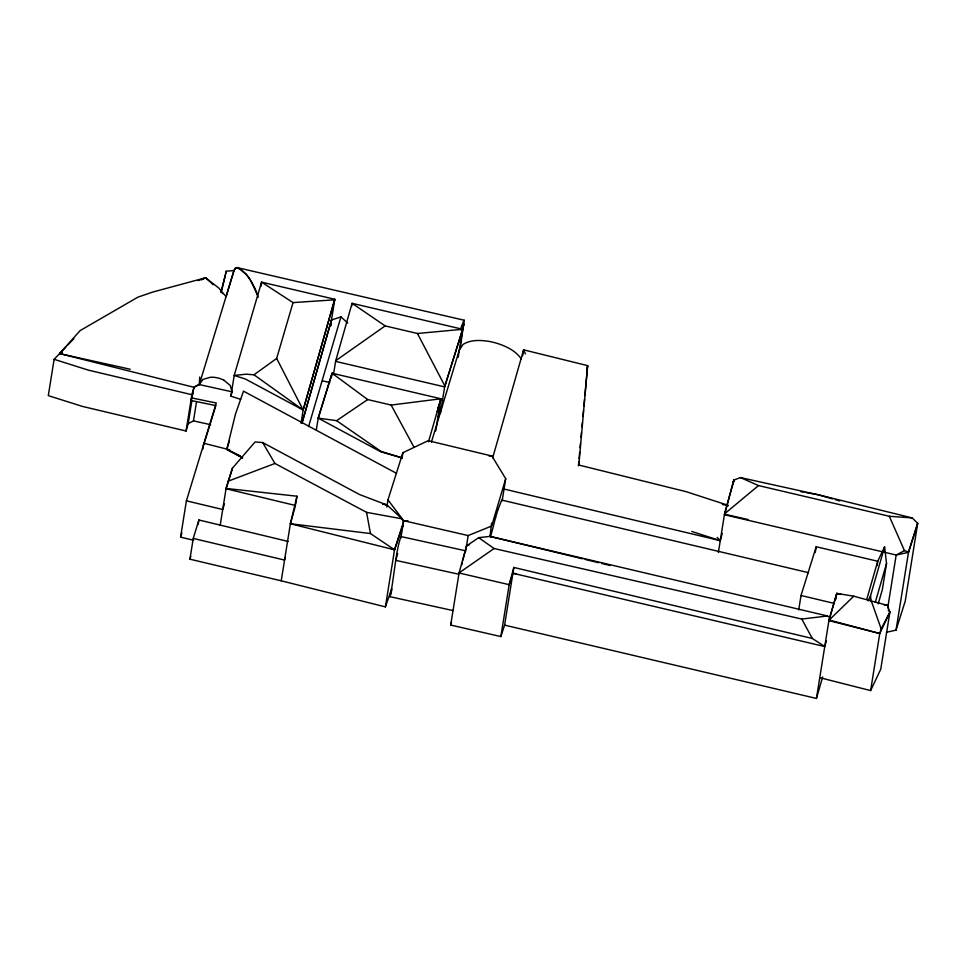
<?xml version="1.0" encoding="UTF-8"?>
<svg xmlns="http://www.w3.org/2000/svg" width="966" height="966" viewBox="0 0 966 966"><rect width="100%" height="100%" fill="white"/><g stroke="black" fill="none" stroke-linecap="round" stroke-linejoin="round"><path stroke-width="1.45" d="M491.658 523.053L490.028 536.118M400.733 537.313C395.722 550.692 393.669 581.725 389.974 596.686L452.837 610.524M199.721 377.042L199.286 384.565L194.009 387.318L59.626 353.592L54.12 359.304L48.3 395.625L82.364 406.396L186.064 431.017L188.201 423.627L191.92 400.383M578.417 465.805L578.803 461.591M579.069 458.681L579.648 452.354M580.059 447.862L580.469 443.382M581.025 437.405L581.472 432.575M581.991 426.936L582.401 422.456M582.945 416.491L583.5 410.49M583.887 406.336L584.551 399.091M584.877 395.541L587.63 365.643L523.62 349.837L492.696 457.751M877.249 565.641L877.708 561.258L884.602 546.853L886.522 563.576L882.369 589.526L878.203 603.895M330.65 325.977L331.471 320.024L340.95 316.86L347.712 323.103M186.064 431.017L191.884 394.708L194.009 387.318L196.4 385.76L199.286 384.565L232.081 391.846L230.886 396.193L240.703 399.344M203.826 444.42L215.853 405.599L191.159 400.492L194.009 387.318M188.201 423.627L193.466 420.886L196.484 402.001M193.659 540.272L180.582 537.144L186.402 500.835L216.263 403.003L191.57 397.895M225.754 273.837L226.177 271.241L233.977 270.552L235.668 267.799L236.948 267.558L464.187 320.229L460.178 348.641M202.872 449.081L203.802 443.261L229.775 449.83M391.725 588.584L385.398 606.877L281.239 580.82L189.916 559.193L193.248 538.436L198.899 519.986L288.218 541.467M198.187 524.429L198.899 519.986M230.922 395.927L234.207 375.436L261.557 282.132L334.804 299.279L330.541 325.844M242.611 457.884L226.817 449.371L235.463 414.124L243.492 391.158L396.579 473.364M220.151 525.492L226.092 488.446L232.444 468.184L255.024 441.993L262.667 442.549L359.618 494.568L387.125 505.049L402.037 518.827L403.438 521.978L394.539 549.811L385.398 606.877M260.856 286.528L261.557 282.132L293.036 302.599L334.647 299.822M301.042 423.193L303.155 410.019L318.768 355.295M281.239 580.82L290.38 523.741L296.985 496.21L226.092 488.446M295.717 504.167L296.985 496.21M316.341 429.834L318.212 418.121L332.087 373.226L440.919 398.777L435.763 430.969M331.386 377.621L332.087 373.226L367.708 399.562L391.133 405.056L440.919 398.777L437.224 411.552M333.463 374.554L335.733 360.692L385.168 325.904L417.433 333.487L462.654 329.285L458.162 357.299M351.612 306.234L352.083 303.312L462.654 329.285L444.638 386.883L440.375 413.448M386.798 507.065L387.958 499.869L402.894 452.704L428.143 440.689L491.887 456.012L505.713 478.653L502.151 500.895M401.977 458.464L402.894 452.704M400.878 537.977L403.655 520.686L387.958 499.869M824.759 646.52L812.309 638.466L513.84 567.453L504.602 625.135L500.859 636.558L450.699 625.062L459.079 572.886L494.097 548.519L801.78 619.061L827.5 615.982L830.579 617.999M465.624 551.417L468.16 535.562L491.646 526.035L505.713 478.653M522.666 355.766L523.62 349.837L525.468 353.942M500.859 636.558L509.179 584.672L513.84 567.453M586.917 370.087L587.642 365.571L578.839 465.044L686.307 491.718L728.34 505.399M718.366 552.516L724.415 514.709L733.87 480.03L740.475 477.59L818.033 494.713L912.17 517.921L917.7 523.318L905.239 601.142L896.037 630.146L886.462 632.247M733.17 484.437L733.87 480.03L733.025 483.157M798.713 609.908L801.019 595.491L816.198 546.744L877.708 561.258L866.9 598.848M815.268 552.504L816.198 546.744M504.602 625.135L816.439 698.442L828.961 620.244L836.785 593.402L853.751 596.203L887.452 605.368L889.891 612.142L880.75 669.221L870.62 690.581L819.76 677.685M835.844 599.258L836.785 593.402L841.12 594.452M870.62 690.581L879.76 633.515L881.173 628.89L889.891 612.154L888.201 610.041M887.718 607.88L896.182 555.015L904.466 550.656L908.559 551.96L896.037 630.146M461.833 564.796L462.267 562.538M462.642 560.666L465.358 551.091M191.159 400.492L193.297 391.23M490.499 537.096L495.546 517.776M221.033 292.106L226.177 271.241M221.649 290.524L225.416 275.225M385.168 325.904L352.083 303.312L335.564 361.381L444.638 386.883L462.654 329.285M397.642 553.494L395.794 560.365L458.657 574.202M389.974 596.686L391.834 589.815M733.87 480.03L724.415 514.709L896.182 555.015L908.499 552.323L917.7 523.318L908.559 551.96M722.23 533.425L720.262 540.658L504.059 489.038M515.88 573.683L512.91 573.261L509.179 584.672L459.067 572.983M724.56 514.19L747.974 519.527M459.019 573.176L466.493 545.947L478.641 537.664L489.991 536.408L827.5 615.982M450.699 625.062L451.496 622.189M402.351 527.231L402.822 525.878L394.539 549.811L290.38 523.741L295.161 506.703M285.356 557.261L284.572 560.063L193.248 538.436M319.239 353.641L334.695 299.496M334.804 299.279L303.155 410.019L245.436 379.046L234.207 375.436L246.209 374.204L253.986 374.796L303.155 410.019L276.662 358.434L293.036 302.599M301.996 422.951L331.471 320.024L302.298 422.142M428.506 441.74L440.919 398.777M868.132 600.852L870.511 595.865L884.602 546.853M836.785 593.402L828.9 620.619L879.76 633.515L889.891 612.154M826.413 640.832L824.747 646.556L512.91 573.261M816.439 698.442L822.658 676.961M875.281 602.373L886.522 563.576M308.577 426.574L340.95 316.86M249.977 279.452A36.66 14.913 69.1 0 0 245.871 273.982L240.449 268.971L235.668 267.799L233.977 270.552L226.116 296.647L218.714 287.977L205.589 277.761L152.821 292.034L137.86 297.178L80.093 330.626L59.626 353.592L130.193 369.241M180.582 537.144L181.886 532.834M431.404 442.162L459.333 350.042L462.98 344.476C470.43 339.67 479.848 340.056 488.289 341.276A45.378 29.934 17.8 0 1 498.879 343.944C507.428 346.879 516.11 351.274 521.278 358.966M233.977 270.552L199.286 384.565L202.932 379.433L210.359 377.259A17.799 11.797 15.2 0 1 221.383 379.07A17.617 11.737 15.2 0 1 224.052 380.266M460.553 329.635L461.651 326.158M189.916 559.193L190.785 556.356M242.526 457.824L226.817 449.371L229.437 440.882M318.212 418.121L336.603 420.669L381.002 451.376L402.061 457.896L380.93 451.859L318.212 418.121L332.087 373.226M232.444 468.184L226.044 488.748L295.499 505.496M224.426 504.023L222.711 509.505L186.402 500.835M497.973 509.625L501.728 500.074L808.518 572.669M462.062 330.239L462.75 328.138M463.088 327.088L463.439 326.037M463.789 324.999L464.127 323.948L462.291 329.539M462.629 323.332L464.187 320.229M62.307 352.204L59.626 353.592L65.966 346.951M67.934 344.886L73.863 338.68M828.961 620.244L853.751 596.203M724.633 513.767L758.503 485.572L889.312 516.267L912.17 517.921M253.986 374.796L276.662 358.434M336.603 420.669L367.708 399.562M59.626 353.592L62.186 352.059M201.568 279.85L205.589 277.761L213.148 284.716M466.493 545.947L469.259 544.824M198.259 280.575L205.589 277.761M227.952 481.261L274.936 463.475L366.573 512.342L402.037 518.827M488.929 455.904L491.887 456.012M408.123 520.964L403.655 520.686L468.16 535.562M290.38 523.741L370.461 533.546L394.539 549.811L391.785 548.579M438.347 407.254L441.305 407.64L437.598 419.534L440.291 408.401L441.305 407.64L438.395 406.952M883.962 604.776L887.452 605.368M800.959 491.73L803.809 492.225M806.224 492.648L818.033 494.713L832.511 498.867M722.351 504.445L728.267 505.677M400.685 536.492L465.262 550.729M193.466 420.886L210.576 424.678M322.535 380.858L329.877 382.572M191.884 394.708L88.184 370.087L54.12 359.304M801.019 595.491L834.479 603.472M382.741 504.01L387.125 505.049L382.91 504.01M489.991 536.408L582.583 558.819M585.167 559.447L598.703 562.719M601.637 563.432L610.053 565.472M829.347 620.051L879.76 633.515M835.373 499.688L839.744 500.943M691.68 531.433L720.262 540.658L717.219 537.41M238.155 267.799L245.992 274.163A37.517 15.263 69.1 0 1 250.146 279.693M740.475 477.59L758.503 485.572M226.817 449.371L240.353 455.964M224.027 380.29L230.258 385.506L232.081 391.846M478.641 537.664L494.097 548.519M220.719 291.672L222.88 293.664M249.977 279.464L255.036 288.411L258.248 297.238M250.967 281.021L257.463 294.896M262.667 442.549L274.936 463.475M801.78 619.061L812.309 638.466M391.133 405.056L413.979 447.198M417.433 333.487L444.867 385.941M889.312 516.267L904.466 550.656M871.103 600.381L881.173 628.89M366.573 512.342L370.461 533.546M870.511 595.865L871.175 601.552M461.555 326.689A19.61 1.437 -75.4 0 1 462.533 323.851M495.546 517.824A48.674 3.139 -76.7 0 1 497.961 509.674"/></g></svg>
